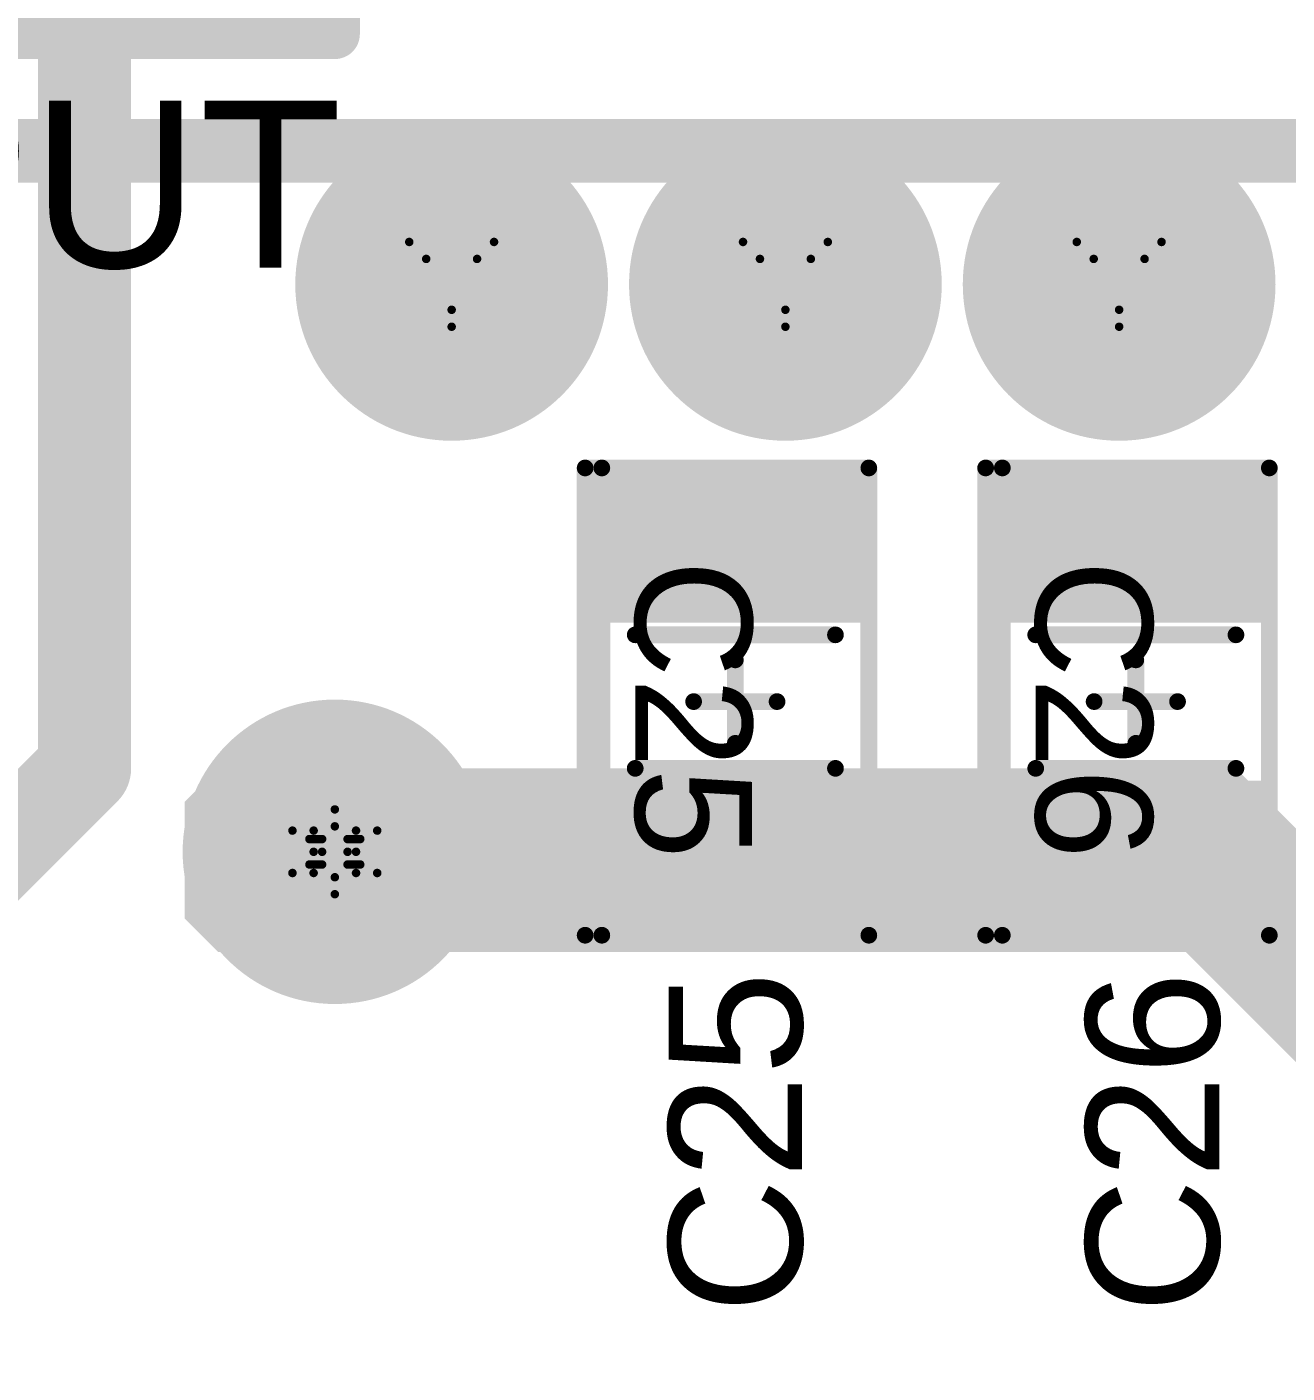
# Model space of a CAD drawing. Header units: inches. Extents: x -21 to 344, y -3 to 240.
# Drawn here: x 43.65 to 51.21, y 55.58 to 63.64 of the extents above; entities that cross this region are included whole.
import ezdxf

# ---------------------------------------------------------------- set-up
doc = ezdxf.new("R2010")
doc.units = ezdxf.units.IN
for name, color, linetype in [('Bottom Layer', 5, 'Continuous'), ('Drill Drawing', 1, 'Continuous'), ('Int1 -GND)', 76, 'Continuous'), ('Int2 -PWR)', 16, 'Continuous'), ('Top Component Center', 76, 'Continuous'), ('Top Designator', 56, 'Continuous'), ('Top Layer', 1, 'Continuous'), ('Top Overlay', 2, 'Continuous'), ('Top Paste', 8, 'Continuous'), ('Top Solder', 216, 'Continuous'), ('Via Holes', 16, 'Continuous')]:
    doc.layers.add(name, color=color, linetype=linetype)
doc.styles.add('Arial', font='', dxfattribs={"height": 0.2})
doc.styles.get('Arial').set_extended_font_data('Arial')

# ---------------------------------------------------------------- blocks, each defined once
blk = doc.blocks.new('EI30_14')
at = {"layer": 'Top Overlay'}
for points in [[(16.5, -14, 0.3, 0.3, 0), (16.5, 14, 0.3, 0.3, 0)], [(-16.5, -14, 0.3, 0.3, 0), (16.5, -14, 0.3, 0.3, 0)]]:
    blk.add_lwpolyline(points, format="xyseb", dxfattribs=at)
blk.add_lwpolyline([(16.425, -14, 0.15, 0.15, 1), (16.575, -14, 0.15, 0.15, 1)], format="xyseb", close=True, dxfattribs=at)
blk.add_lwpolyline([(16.425, -14, 0.15, 0.15, 1), (16.575, -14, 0.15, 0.15, 1)], format="xyseb", close=True, dxfattribs=at)
at = {"layer": 'Top Overlay', "style": 'Arial'}
blk.add_text('OUTPUT', height=1, dxfattribs=at).set_placement((10.8, -15.4))
blk = doc.blocks.new('CAP_0805_100')
at = {"layer": 'Top Layer'}
for points in [[(-1.3, 0.65), (-0.6, 0.65), (-0.6, -0.65), (-1.3, -0.65)], [(0.6, 0.65), (1.3, 0.65), (1.3, -0.65), (0.6, -0.65)]]:
    blk.add_hatch(color=1, dxfattribs=at).paths.add_polyline_path(points)
at = {"layer": 'Top Paste'}
for points in [[(-1.427, 0.777), (-0.473, 0.777), (-0.473, -0.777), (-1.427, -0.777)], [(0.473, 0.777), (1.427, 0.777), (1.427, -0.777), (0.473, -0.777)]]:
    blk.add_hatch(color=8, dxfattribs=at).paths.add_polyline_path(points)
at = {"layer": 'Top Solder'}
for points in [[(-1.35, 0.7), (-0.55, 0.7), (-0.55, -0.7), (-1.35, -0.7)], [(0.55, 0.7), (1.35, 0.7), (1.35, -0.7), (0.55, -0.7)]]:
    blk.add_hatch(color=216, dxfattribs=at).paths.add_polyline_path(points)
at = {"layer": 'Top Component Center'}
for points in [[(1.4, 0.8, 0.1, 0.1, 0), (-1.4, 0.8, 0.1, 0.1, 0)], [(-1.4, -0.9, 0.1, 0.1, 0), (-1.4, 0.8, 0.1, 0.1, 0)], [(1.4, -0.9, 0.1, 0.1, 0), (1.4, 0.8, 0.1, 0.1, 0)], [(0, -0.25, 0.1, 0.1, 0), (0, 0.25, 0.1, 0.1, 0)], [(0.25, 0, 0.1, 0.1, 0), (-0.25, 0, 0.1, 0.1, 0)], [(1.4, -0.9, 0.1, 0.1, 0), (-1.4, -0.9, 0.1, 0.1, 0)]]:
    blk.add_lwpolyline(points, format="xyseb", dxfattribs=at)
for points in [[(-1.425, 0.8, 0.05, 0.05, 1), (-1.375, 0.8, 0.05, 0.05, 1)], [(-1.425, 0.8, 0.05, 0.05, 1), (-1.375, 0.8, 0.05, 0.05, 1)], [(1.375, 0.8, 0.05, 0.05, 1), (1.425, 0.8, 0.05, 0.05, 1)], [(1.375, 0.8, 0.05, 0.05, 1), (1.425, 0.8, 0.05, 0.05, 1)], [(-0.025, 0.25, 0.05, 0.05, 1), (0.025, 0.25, 0.05, 0.05, 1)], [(-0.275, 0, 0.05, 0.05, 1), (-0.225, 0, 0.05, 0.05, 1)], [(0.225, 0, 0.05, 0.05, 1), (0.275, 0, 0.05, 0.05, 1)], [(-0.025, -0.25, 0.05, 0.05, 1), (0.025, -0.25, 0.05, 0.05, 1)], [(-1.425, -0.9, 0.05, 0.05, 1), (-1.375, -0.9, 0.05, 0.05, 1)], [(-1.425, -0.9, 0.05, 0.05, 1), (-1.375, -0.9, 0.05, 0.05, 1)], [(1.375, -0.9, 0.05, 0.05, 1), (1.425, -0.9, 0.05, 0.05, 1)], [(1.375, -0.9, 0.05, 0.05, 1), (1.425, -0.9, 0.05, 0.05, 1)]]:
    blk.add_lwpolyline(points, format="xyseb", close=True, dxfattribs=at)
at = {"layer": 'Top Designator'}
for points in [[(-1.4, -0.8, 0.1, 0.1, 0), (-1.4, 0.8, 0.1, 0.1, 0)], [(1.4, 0.8, 0.1, 0.1, 0), (-1.4, 0.8, 0.1, 0.1, 0)], [(1.4, -0.8, 0.1, 0.1, 0), (1.4, 0.8, 0.1, 0.1, 0)], [(1.4, -0.8, 0.1, 0.1, 0), (-1.4, -0.8, 0.1, 0.1, 0)]]:
    blk.add_lwpolyline(points, format="xyseb", dxfattribs=at)
for points in [[(-1.425, 0.8, 0.05, 0.05, 1), (-1.375, 0.8, 0.05, 0.05, 1)], [(-1.425, 0.8, 0.05, 0.05, 1), (-1.375, 0.8, 0.05, 0.05, 1)], [(1.375, 0.8, 0.05, 0.05, 1), (1.425, 0.8, 0.05, 0.05, 1)], [(1.375, 0.8, 0.05, 0.05, 1), (1.425, 0.8, 0.05, 0.05, 1)], [(-1.425, -0.8, 0.05, 0.05, 1), (-1.375, -0.8, 0.05, 0.05, 1)], [(-1.425, -0.8, 0.05, 0.05, 1), (-1.375, -0.8, 0.05, 0.05, 1)], [(1.375, -0.8, 0.05, 0.05, 1), (1.425, -0.8, 0.05, 0.05, 1)], [(1.375, -0.8, 0.05, 0.05, 1), (1.425, -0.8, 0.05, 0.05, 1)]]:
    blk.add_lwpolyline(points, format="xyseb", close=True, dxfattribs=at)
at = {"layer": 'Top Overlay'}
for points in [[(-0.4, -0.6, 0.1, 0.1, 0), (-0.4, 0.6, 0.1, 0.1, 0)], [(0.4, -0.6, 0.1, 0.1, 0), (0.4, 0.6, 0.1, 0.1, 0)]]:
    blk.add_lwpolyline(points, format="xyseb", dxfattribs=at)
for points in [[(-0.425, 0.6, 0.05, 0.05, 1), (-0.375, 0.6, 0.05, 0.05, 1)], [(0.375, 0.6, 0.05, 0.05, 1), (0.425, 0.6, 0.05, 0.05, 1)], [(-0.425, -0.6, 0.05, 0.05, 1), (-0.375, -0.6, 0.05, 0.05, 1)], [(0.375, -0.6, 0.05, 0.05, 1), (0.425, -0.6, 0.05, 0.05, 1)]]:
    blk.add_lwpolyline(points, format="xyseb", close=True, dxfattribs=at)
at = {"layer": 'Top Designator', "style": 'Arial'}
blk.add_text('C26', height=0.7, dxfattribs=at).set_placement((-0.85, -0.6))
blk = doc.blocks.new('CAP_0805_101')
at = {"layer": 'Top Layer'}
for points in [[(-1.3, 0.65), (-0.6, 0.65), (-0.6, -0.65), (-1.3, -0.65)], [(0.6, 0.65), (1.3, 0.65), (1.3, -0.65), (0.6, -0.65)]]:
    blk.add_hatch(color=1, dxfattribs=at).paths.add_polyline_path(points)
at = {"layer": 'Top Paste'}
for points in [[(-1.427, 0.777), (-0.473, 0.777), (-0.473, -0.777), (-1.427, -0.777)], [(0.473, 0.777), (1.427, 0.777), (1.427, -0.777), (0.473, -0.777)]]:
    blk.add_hatch(color=8, dxfattribs=at).paths.add_polyline_path(points)
at = {"layer": 'Top Solder'}
for points in [[(-1.35, 0.7), (-0.55, 0.7), (-0.55, -0.7), (-1.35, -0.7)], [(0.55, 0.7), (1.35, 0.7), (1.35, -0.7), (0.55, -0.7)]]:
    blk.add_hatch(color=216, dxfattribs=at).paths.add_polyline_path(points)
at = {"layer": 'Top Component Center'}
for points in [[(1.4, 0.8, 0.1, 0.1, 0), (-1.4, 0.8, 0.1, 0.1, 0)], [(-1.4, -0.9, 0.1, 0.1, 0), (-1.4, 0.8, 0.1, 0.1, 0)], [(1.4, -0.9, 0.1, 0.1, 0), (1.4, 0.8, 0.1, 0.1, 0)], [(0, -0.25, 0.1, 0.1, 0), (0, 0.25, 0.1, 0.1, 0)], [(0.25, 0, 0.1, 0.1, 0), (-0.25, 0, 0.1, 0.1, 0)], [(1.4, -0.9, 0.1, 0.1, 0), (-1.4, -0.9, 0.1, 0.1, 0)]]:
    blk.add_lwpolyline(points, format="xyseb", dxfattribs=at)
for points in [[(-1.425, 0.8, 0.05, 0.05, 1), (-1.375, 0.8, 0.05, 0.05, 1)], [(-1.425, 0.8, 0.05, 0.05, 1), (-1.375, 0.8, 0.05, 0.05, 1)], [(1.375, 0.8, 0.05, 0.05, 1), (1.425, 0.8, 0.05, 0.05, 1)], [(1.375, 0.8, 0.05, 0.05, 1), (1.425, 0.8, 0.05, 0.05, 1)], [(-0.025, 0.25, 0.05, 0.05, 1), (0.025, 0.25, 0.05, 0.05, 1)], [(-0.275, 0, 0.05, 0.05, 1), (-0.225, 0, 0.05, 0.05, 1)], [(0.225, 0, 0.05, 0.05, 1), (0.275, 0, 0.05, 0.05, 1)], [(-0.025, -0.25, 0.05, 0.05, 1), (0.025, -0.25, 0.05, 0.05, 1)], [(-1.425, -0.9, 0.05, 0.05, 1), (-1.375, -0.9, 0.05, 0.05, 1)], [(-1.425, -0.9, 0.05, 0.05, 1), (-1.375, -0.9, 0.05, 0.05, 1)], [(1.375, -0.9, 0.05, 0.05, 1), (1.425, -0.9, 0.05, 0.05, 1)], [(1.375, -0.9, 0.05, 0.05, 1), (1.425, -0.9, 0.05, 0.05, 1)]]:
    blk.add_lwpolyline(points, format="xyseb", close=True, dxfattribs=at)
at = {"layer": 'Top Designator'}
for points in [[(-1.4, -0.8, 0.1, 0.1, 0), (-1.4, 0.8, 0.1, 0.1, 0)], [(1.4, 0.8, 0.1, 0.1, 0), (-1.4, 0.8, 0.1, 0.1, 0)], [(1.4, -0.8, 0.1, 0.1, 0), (1.4, 0.8, 0.1, 0.1, 0)], [(1.4, -0.8, 0.1, 0.1, 0), (-1.4, -0.8, 0.1, 0.1, 0)]]:
    blk.add_lwpolyline(points, format="xyseb", dxfattribs=at)
for points in [[(-1.425, 0.8, 0.05, 0.05, 1), (-1.375, 0.8, 0.05, 0.05, 1)], [(-1.425, 0.8, 0.05, 0.05, 1), (-1.375, 0.8, 0.05, 0.05, 1)], [(1.375, 0.8, 0.05, 0.05, 1), (1.425, 0.8, 0.05, 0.05, 1)], [(1.375, 0.8, 0.05, 0.05, 1), (1.425, 0.8, 0.05, 0.05, 1)], [(-1.425, -0.8, 0.05, 0.05, 1), (-1.375, -0.8, 0.05, 0.05, 1)], [(-1.425, -0.8, 0.05, 0.05, 1), (-1.375, -0.8, 0.05, 0.05, 1)], [(1.375, -0.8, 0.05, 0.05, 1), (1.425, -0.8, 0.05, 0.05, 1)], [(1.375, -0.8, 0.05, 0.05, 1), (1.425, -0.8, 0.05, 0.05, 1)]]:
    blk.add_lwpolyline(points, format="xyseb", close=True, dxfattribs=at)
at = {"layer": 'Top Overlay'}
for points in [[(-0.4, -0.6, 0.1, 0.1, 0), (-0.4, 0.6, 0.1, 0.1, 0)], [(0.4, -0.6, 0.1, 0.1, 0), (0.4, 0.6, 0.1, 0.1, 0)]]:
    blk.add_lwpolyline(points, format="xyseb", dxfattribs=at)
for points in [[(-0.425, 0.6, 0.05, 0.05, 1), (-0.375, 0.6, 0.05, 0.05, 1)], [(0.375, 0.6, 0.05, 0.05, 1), (0.425, 0.6, 0.05, 0.05, 1)], [(-0.425, -0.6, 0.05, 0.05, 1), (-0.375, -0.6, 0.05, 0.05, 1)], [(0.375, -0.6, 0.05, 0.05, 1), (0.425, -0.6, 0.05, 0.05, 1)]]:
    blk.add_lwpolyline(points, format="xyseb", close=True, dxfattribs=at)
at = {"layer": 'Top Designator', "style": 'Arial'}
blk.add_text('C25', height=0.7, dxfattribs=at).set_placement((-0.85, -0.6))

msp = doc.modelspace()

# ---------------------------------------------------------------- hatches: boundary and pattern name
at = {"layer": 'Bottom Layer'}
h = msp.add_hatch(color=5, dxfattribs=at)
edge = h.paths.add_edge_path()
edge.add_arc((46.2, 62.1), 0.3, 0, 360)
h = msp.add_hatch(color=5, dxfattribs=at)
edge = h.paths.add_edge_path()
edge.add_arc((48.2, 62.1), 0.3, 0, 360)
h = msp.add_hatch(color=5, dxfattribs=at)
edge = h.paths.add_edge_path()
edge.add_arc((50.2, 62.1), 0.3, 0, 360)
h = msp.add_hatch(color=5, dxfattribs=at)
edge = h.paths.add_edge_path()
edge.add_arc((45.5, 58.7), 0.25, 0, 360)
at = {"layer": 'Int1 -GND)'}
h = msp.add_hatch(color=7, dxfattribs=at)
edge = h.paths.add_edge_path()
edge.add_arc((45.5, 58.7), 0.912, 0, 360)
at = {"layer": 'Int2 -PWR)'}
h = msp.add_hatch(color=7, dxfattribs=at)
edge = h.paths.add_edge_path()
edge.add_arc((46.2, 62.1), 0.937, 0, 360)
h = msp.add_hatch(color=7, dxfattribs=at)
edge = h.paths.add_edge_path()
edge.add_arc((48.2, 62.1), 0.937, 0, 360)
h = msp.add_hatch(color=7, dxfattribs=at)
edge = h.paths.add_edge_path()
edge.add_arc((50.2, 62.1), 0.937, 0, 360)
at = {"layer": 'Top Layer'}
h = msp.add_hatch(color=1, dxfattribs=at)
edge = h.paths.add_edge_path()
edge.add_arc((46.2, 62.1), 0.3, 0, 360)
h = msp.add_hatch(color=1, dxfattribs=at)
edge = h.paths.add_edge_path()
edge.add_arc((48.2, 62.1), 0.3, 0, 360)
h = msp.add_hatch(color=1, dxfattribs=at)
edge = h.paths.add_edge_path()
edge.add_arc((50.2, 62.1), 0.3, 0, 360)
msp.add_hatch(color=1, dxfattribs=at).paths.add_polyline_path([(57.4, 51.1), (57.05, 51.1), (57, 51.15), (57, 52.5), (56.9, 52.6), (53.7, 52.6), (52.3, 54), (52.3, 56.4), (50.6, 58.1), (44.8, 58.1), (44.6, 58.3), (44.6, 59), (44.8, 59.2), (50.9, 59.2), (53.8, 56.3), (53.8, 53.8), (54.4, 53.2), (57.2, 53.2), (57.45, 52.95), (57.45, 51.15)])
h = msp.add_hatch(color=1, dxfattribs=at)
edge = h.paths.add_edge_path()
edge.add_arc((45.5, 58.7), 0.25, 0, 360)
at = {"layer": 'Via Holes'}
h = msp.add_hatch(color=7, dxfattribs=at)
edge = h.paths.add_edge_path()
edge.add_arc((46.2, 62.1), 0.175, 0, 360)
h = msp.add_hatch(color=7, dxfattribs=at)
edge = h.paths.add_edge_path()
edge.add_arc((48.2, 62.1), 0.175, 0, 360)
h = msp.add_hatch(color=7, dxfattribs=at)
edge = h.paths.add_edge_path()
edge.add_arc((50.2, 62.1), 0.175, 0, 360)
h = msp.add_hatch(color=7, dxfattribs=at)
edge = h.paths.add_edge_path()
edge.add_arc((45.5, 58.7), 0.15, 0, 360)

# ---------------------------------------------------------------- linework, layer by layer
at = {"layer": 'Bottom Layer'}
msp.add_lwpolyline([(35.9, 62.9, 0.381, 0.381, 0), (64.5269, 62.9, 0.381, 0.381, 0)], format="xyseb", dxfattribs=at)
at = {"layer": 'Drill Drawing'}
for points in [[(45.946, 62.354, 0.0508, 0.0508, 0), (46.454, 62.354, 0.0508, 0.0508, 0)], [(45.946, 62.354, 0.0508, 0.0508, 0), (46.2, 61.846, 0.0508, 0.0508, 0)], [(46.2, 61.846, 0.0508, 0.0508, 0), (46.454, 62.354, 0.0508, 0.0508, 0)], [(47.946, 62.354, 0.0508, 0.0508, 0), (48.454, 62.354, 0.0508, 0.0508, 0)], [(47.946, 62.354, 0.0508, 0.0508, 0), (48.2, 61.846, 0.0508, 0.0508, 0)], [(48.2, 61.846, 0.0508, 0.0508, 0), (48.454, 62.354, 0.0508, 0.0508, 0)], [(49.946, 62.354, 0.0508, 0.0508, 0), (50.454, 62.354, 0.0508, 0.0508, 0)], [(49.946, 62.354, 0.0508, 0.0508, 0), (50.2, 61.846, 0.0508, 0.0508, 0)], [(50.2, 61.846, 0.0508, 0.0508, 0), (50.454, 62.354, 0.0508, 0.0508, 0)], [(46.0476, 62.2524, 0.0508, 0.0508, 0), (46.3524, 62.2524, 0.0508, 0.0508, 0)], [(46.0476, 62.2524, 0.0508, 0.0508, 0), (46.2, 61.9476, 0.0508, 0.0508, 0)], [(46.2, 61.9476, 0.0508, 0.0508, 0), (46.3524, 62.2524, 0.0508, 0.0508, 0)], [(48.0476, 62.2524, 0.0508, 0.0508, 0), (48.3524, 62.2524, 0.0508, 0.0508, 0)], [(48.0476, 62.2524, 0.0508, 0.0508, 0), (48.2, 61.9476, 0.0508, 0.0508, 0)], [(48.2, 61.9476, 0.0508, 0.0508, 0), (48.3524, 62.2524, 0.0508, 0.0508, 0)], [(50.0476, 62.2524, 0.0508, 0.0508, 0), (50.3524, 62.2524, 0.0508, 0.0508, 0)], [(50.0476, 62.2524, 0.0508, 0.0508, 0), (50.2, 61.9476, 0.0508, 0.0508, 0)], [(50.2, 61.9476, 0.0508, 0.0508, 0), (50.3524, 62.2524, 0.0508, 0.0508, 0)], [(45.373, 58.827, 0.0508, 0.0508, 0), (45.5, 58.954, 0.0508, 0.0508, 0)], [(45.5, 58.954, 0.0508, 0.0508, 0), (45.627, 58.827, 0.0508, 0.0508, 0)], [(45.246, 58.827, 0.0508, 0.0508, 0), (45.373, 58.7, 0.0508, 0.0508, 0)], [(45.246, 58.827, 0.0508, 0.0508, 0), (45.373, 58.827, 0.0508, 0.0508, 0)], [(45.3476, 58.7762, 0.0508, 0.0508, 0), (45.4238, 58.7, 0.0508, 0.0508, 0)], [(45.3476, 58.7762, 0.0508, 0.0508, 0), (45.4238, 58.7762, 0.0508, 0.0508, 0)], [(45.4238, 58.7762, 0.0508, 0.0508, 0), (45.5, 58.8524, 0.0508, 0.0508, 0)], [(45.5, 58.8524, 0.0508, 0.0508, 0), (45.5762, 58.7762, 0.0508, 0.0508, 0)], [(45.5762, 58.7762, 0.0508, 0.0508, 0), (45.6524, 58.7762, 0.0508, 0.0508, 0)], [(45.5762, 58.7, 0.0508, 0.0508, 0), (45.6524, 58.7762, 0.0508, 0.0508, 0)], [(45.627, 58.827, 0.0508, 0.0508, 0), (45.754, 58.827, 0.0508, 0.0508, 0)], [(45.627, 58.7, 0.0508, 0.0508, 0), (45.754, 58.827, 0.0508, 0.0508, 0)], [(45.246, 58.573, 0.0508, 0.0508, 0), (45.373, 58.7, 0.0508, 0.0508, 0)], [(45.3476, 58.6238, 0.0508, 0.0508, 0), (45.4238, 58.7, 0.0508, 0.0508, 0)], [(45.5762, 58.7, 0.0508, 0.0508, 0), (45.6524, 58.6238, 0.0508, 0.0508, 0)], [(45.627, 58.7, 0.0508, 0.0508, 0), (45.754, 58.573, 0.0508, 0.0508, 0)], [(45.3476, 58.6238, 0.0508, 0.0508, 0), (45.4238, 58.6238, 0.0508, 0.0508, 0)], [(45.4238, 58.6238, 0.0508, 0.0508, 0), (45.5, 58.5476, 0.0508, 0.0508, 0)], [(45.5, 58.5476, 0.0508, 0.0508, 0), (45.5762, 58.6238, 0.0508, 0.0508, 0)], [(45.5762, 58.6238, 0.0508, 0.0508, 0), (45.6524, 58.6238, 0.0508, 0.0508, 0)], [(45.246, 58.573, 0.0508, 0.0508, 0), (45.373, 58.573, 0.0508, 0.0508, 0)], [(45.373, 58.573, 0.0508, 0.0508, 0), (45.5, 58.446, 0.0508, 0.0508, 0)], [(45.5, 58.446, 0.0508, 0.0508, 0), (45.627, 58.573, 0.0508, 0.0508, 0)], [(45.627, 58.573, 0.0508, 0.0508, 0), (45.754, 58.573, 0.0508, 0.0508, 0)]]:
    msp.add_lwpolyline(points, format="xyseb", dxfattribs=at)
for points in [[(45.9333, 62.354, 0.0254, 0.0254, 1), (45.9587, 62.354, 0.0254, 0.0254, 1)], [(45.9333, 62.354, 0.0254, 0.0254, 1), (45.9587, 62.354, 0.0254, 0.0254, 1)], [(46.4413, 62.354, 0.0254, 0.0254, 1), (46.4667, 62.354, 0.0254, 0.0254, 1)], [(46.4413, 62.354, 0.0254, 0.0254, 1), (46.4667, 62.354, 0.0254, 0.0254, 1)], [(47.9333, 62.354, 0.0254, 0.0254, 1), (47.9587, 62.354, 0.0254, 0.0254, 1)], [(47.9333, 62.354, 0.0254, 0.0254, 1), (47.9587, 62.354, 0.0254, 0.0254, 1)], [(48.4413, 62.354, 0.0254, 0.0254, 1), (48.4667, 62.354, 0.0254, 0.0254, 1)], [(48.4413, 62.354, 0.0254, 0.0254, 1), (48.4667, 62.354, 0.0254, 0.0254, 1)], [(49.9333, 62.354, 0.0254, 0.0254, 1), (49.9587, 62.354, 0.0254, 0.0254, 1)], [(49.9333, 62.354, 0.0254, 0.0254, 1), (49.9587, 62.354, 0.0254, 0.0254, 1)], [(50.4413, 62.354, 0.0254, 0.0254, 1), (50.4667, 62.354, 0.0254, 0.0254, 1)], [(50.4413, 62.354, 0.0254, 0.0254, 1), (50.4667, 62.354, 0.0254, 0.0254, 1)], [(46.0349, 62.2524, 0.0254, 0.0254, 1), (46.0603, 62.2524, 0.0254, 0.0254, 1)], [(46.0349, 62.2524, 0.0254, 0.0254, 1), (46.0603, 62.2524, 0.0254, 0.0254, 1)], [(46.3397, 62.2524, 0.0254, 0.0254, 1), (46.3651, 62.2524, 0.0254, 0.0254, 1)], [(46.3397, 62.2524, 0.0254, 0.0254, 1), (46.3651, 62.2524, 0.0254, 0.0254, 1)], [(48.0349, 62.2524, 0.0254, 0.0254, 1), (48.0603, 62.2524, 0.0254, 0.0254, 1)], [(48.0349, 62.2524, 0.0254, 0.0254, 1), (48.0603, 62.2524, 0.0254, 0.0254, 1)], [(48.3397, 62.2524, 0.0254, 0.0254, 1), (48.3651, 62.2524, 0.0254, 0.0254, 1)], [(48.3397, 62.2524, 0.0254, 0.0254, 1), (48.3651, 62.2524, 0.0254, 0.0254, 1)], [(50.0349, 62.2524, 0.0254, 0.0254, 1), (50.0603, 62.2524, 0.0254, 0.0254, 1)], [(50.0349, 62.2524, 0.0254, 0.0254, 1), (50.0603, 62.2524, 0.0254, 0.0254, 1)], [(50.3397, 62.2524, 0.0254, 0.0254, 1), (50.3651, 62.2524, 0.0254, 0.0254, 1)], [(50.3397, 62.2524, 0.0254, 0.0254, 1), (50.3651, 62.2524, 0.0254, 0.0254, 1)], [(46.1873, 61.9476, 0.0254, 0.0254, 1), (46.2127, 61.9476, 0.0254, 0.0254, 1)], [(46.1873, 61.9476, 0.0254, 0.0254, 1), (46.2127, 61.9476, 0.0254, 0.0254, 1)], [(48.1873, 61.9476, 0.0254, 0.0254, 1), (48.2127, 61.9476, 0.0254, 0.0254, 1)], [(48.1873, 61.9476, 0.0254, 0.0254, 1), (48.2127, 61.9476, 0.0254, 0.0254, 1)], [(50.1873, 61.9476, 0.0254, 0.0254, 1), (50.2127, 61.9476, 0.0254, 0.0254, 1)], [(50.1873, 61.9476, 0.0254, 0.0254, 1), (50.2127, 61.9476, 0.0254, 0.0254, 1)], [(46.1873, 61.846, 0.0254, 0.0254, 1), (46.2127, 61.846, 0.0254, 0.0254, 1)], [(46.1873, 61.846, 0.0254, 0.0254, 1), (46.2127, 61.846, 0.0254, 0.0254, 1)], [(48.1873, 61.846, 0.0254, 0.0254, 1), (48.2127, 61.846, 0.0254, 0.0254, 1)], [(48.1873, 61.846, 0.0254, 0.0254, 1), (48.2127, 61.846, 0.0254, 0.0254, 1)], [(50.1873, 61.846, 0.0254, 0.0254, 1), (50.2127, 61.846, 0.0254, 0.0254, 1)], [(50.1873, 61.846, 0.0254, 0.0254, 1), (50.2127, 61.846, 0.0254, 0.0254, 1)], [(45.4873, 58.954, 0.0254, 0.0254, 1), (45.5127, 58.954, 0.0254, 0.0254, 1)], [(45.4873, 58.954, 0.0254, 0.0254, 1), (45.5127, 58.954, 0.0254, 0.0254, 1)], [(45.2333, 58.827, 0.0254, 0.0254, 1), (45.2587, 58.827, 0.0254, 0.0254, 1)], [(45.2333, 58.827, 0.0254, 0.0254, 1), (45.2587, 58.827, 0.0254, 0.0254, 1)], [(45.3349, 58.7762, 0.0254, 0.0254, 1), (45.3603, 58.7762, 0.0254, 0.0254, 1)], [(45.3349, 58.7762, 0.0254, 0.0254, 1), (45.3603, 58.7762, 0.0254, 0.0254, 1)], [(45.3603, 58.827, 0.0254, 0.0254, 1), (45.3857, 58.827, 0.0254, 0.0254, 1)], [(45.3603, 58.827, 0.0254, 0.0254, 1), (45.3857, 58.827, 0.0254, 0.0254, 1)], [(45.4111, 58.7762, 0.0254, 0.0254, 1), (45.4365, 58.7762, 0.0254, 0.0254, 1)], [(45.4111, 58.7762, 0.0254, 0.0254, 1), (45.4365, 58.7762, 0.0254, 0.0254, 1)], [(45.4873, 58.8524, 0.0254, 0.0254, 1), (45.5127, 58.8524, 0.0254, 0.0254, 1)], [(45.4873, 58.8524, 0.0254, 0.0254, 1), (45.5127, 58.8524, 0.0254, 0.0254, 1)], [(45.5635, 58.7762, 0.0254, 0.0254, 1), (45.5889, 58.7762, 0.0254, 0.0254, 1)], [(45.5635, 58.7762, 0.0254, 0.0254, 1), (45.5889, 58.7762, 0.0254, 0.0254, 1)], [(45.6143, 58.827, 0.0254, 0.0254, 1), (45.6397, 58.827, 0.0254, 0.0254, 1)], [(45.6143, 58.827, 0.0254, 0.0254, 1), (45.6397, 58.827, 0.0254, 0.0254, 1)], [(45.6397, 58.7762, 0.0254, 0.0254, 1), (45.6651, 58.7762, 0.0254, 0.0254, 1)], [(45.6397, 58.7762, 0.0254, 0.0254, 1), (45.6651, 58.7762, 0.0254, 0.0254, 1)], [(45.7413, 58.827, 0.0254, 0.0254, 1), (45.7667, 58.827, 0.0254, 0.0254, 1)], [(45.7413, 58.827, 0.0254, 0.0254, 1), (45.7667, 58.827, 0.0254, 0.0254, 1)], [(45.3603, 58.7, 0.0254, 0.0254, 1), (45.3857, 58.7, 0.0254, 0.0254, 1)], [(45.3603, 58.7, 0.0254, 0.0254, 1), (45.3857, 58.7, 0.0254, 0.0254, 1)], [(45.4111, 58.7, 0.0254, 0.0254, 1), (45.4365, 58.7, 0.0254, 0.0254, 1)], [(45.4111, 58.7, 0.0254, 0.0254, 1), (45.4365, 58.7, 0.0254, 0.0254, 1)], [(45.5635, 58.7, 0.0254, 0.0254, 1), (45.5889, 58.7, 0.0254, 0.0254, 1)], [(45.5635, 58.7, 0.0254, 0.0254, 1), (45.5889, 58.7, 0.0254, 0.0254, 1)], [(45.6143, 58.7, 0.0254, 0.0254, 1), (45.6397, 58.7, 0.0254, 0.0254, 1)], [(45.6143, 58.7, 0.0254, 0.0254, 1), (45.6397, 58.7, 0.0254, 0.0254, 1)], [(45.3349, 58.6238, 0.0254, 0.0254, 1), (45.3603, 58.6238, 0.0254, 0.0254, 1)], [(45.3349, 58.6238, 0.0254, 0.0254, 1), (45.3603, 58.6238, 0.0254, 0.0254, 1)], [(45.4111, 58.6238, 0.0254, 0.0254, 1), (45.4365, 58.6238, 0.0254, 0.0254, 1)], [(45.4111, 58.6238, 0.0254, 0.0254, 1), (45.4365, 58.6238, 0.0254, 0.0254, 1)], [(45.5635, 58.6238, 0.0254, 0.0254, 1), (45.5889, 58.6238, 0.0254, 0.0254, 1)], [(45.5635, 58.6238, 0.0254, 0.0254, 1), (45.5889, 58.6238, 0.0254, 0.0254, 1)], [(45.6397, 58.6238, 0.0254, 0.0254, 1), (45.6651, 58.6238, 0.0254, 0.0254, 1)], [(45.6397, 58.6238, 0.0254, 0.0254, 1), (45.6651, 58.6238, 0.0254, 0.0254, 1)], [(45.2333, 58.573, 0.0254, 0.0254, 1), (45.2587, 58.573, 0.0254, 0.0254, 1)], [(45.2333, 58.573, 0.0254, 0.0254, 1), (45.2587, 58.573, 0.0254, 0.0254, 1)], [(45.3603, 58.573, 0.0254, 0.0254, 1), (45.3857, 58.573, 0.0254, 0.0254, 1)], [(45.3603, 58.573, 0.0254, 0.0254, 1), (45.3857, 58.573, 0.0254, 0.0254, 1)], [(45.4873, 58.5476, 0.0254, 0.0254, 1), (45.5127, 58.5476, 0.0254, 0.0254, 1)], [(45.4873, 58.5476, 0.0254, 0.0254, 1), (45.5127, 58.5476, 0.0254, 0.0254, 1)], [(45.6143, 58.573, 0.0254, 0.0254, 1), (45.6397, 58.573, 0.0254, 0.0254, 1)], [(45.6143, 58.573, 0.0254, 0.0254, 1), (45.6397, 58.573, 0.0254, 0.0254, 1)], [(45.7413, 58.573, 0.0254, 0.0254, 1), (45.7667, 58.573, 0.0254, 0.0254, 1)], [(45.7413, 58.573, 0.0254, 0.0254, 1), (45.7667, 58.573, 0.0254, 0.0254, 1)], [(45.4873, 58.446, 0.0254, 0.0254, 1), (45.5127, 58.446, 0.0254, 0.0254, 1)], [(45.4873, 58.446, 0.0254, 0.0254, 1), (45.5127, 58.446, 0.0254, 0.0254, 1)]]:
    msp.add_lwpolyline(points, format="xyseb", close=True, dxfattribs=at)
at = {"layer": 'Int1 -GND)'}
for points in [[(45.9664, 62.7418, 0.254, 0.254, -0.176327), (46.4336, 62.7418, 0.254, 0.254, 0)], [(47.9664, 62.7418, 0.254, 0.254, -0.176327), (48.4336, 62.7418, 0.254, 0.254, 0)], [(49.9664, 62.7418, 0.254, 0.254, -0.176327), (50.4336, 62.7418, 0.254, 0.254, 0)], [(45.5582, 61.8664, 0.254, 0.254, -0.176327), (45.5582, 62.3336, 0.254, 0.254, 0)], [(46.8418, 62.3336, 0.254, 0.254, -0.176327), (46.8418, 61.8664, 0.254, 0.254, 0)], [(47.5582, 61.8664, 0.254, 0.254, -0.176327), (47.5582, 62.3336, 0.254, 0.254, 0)], [(48.8418, 62.3336, 0.254, 0.254, -0.176327), (48.8418, 61.8664, 0.254, 0.254, 0)], [(49.5582, 61.8664, 0.254, 0.254, -0.176327), (49.5582, 62.3336, 0.254, 0.254, 0)], [(50.8418, 62.3336, 0.254, 0.254, -0.176327), (50.8418, 61.8664, 0.254, 0.254, 0)], [(46.4336, 61.4582, 0.254, 0.254, -0.176327), (45.9664, 61.4582, 0.254, 0.254, 0)], [(48.4336, 61.4582, 0.254, 0.254, -0.176327), (47.9664, 61.4582, 0.254, 0.254, 0)], [(50.4336, 61.4582, 0.254, 0.254, -0.176327), (49.9664, 61.4582, 0.254, 0.254, 0)]]:
    msp.add_lwpolyline(points, format="xyseb", dxfattribs=at)
for points in [[(45.9029, 62.7418, 0.127, 0.127, 1), (46.0299, 62.7418, 0.127, 0.127, 1)], [(46.3701, 62.7418, 0.127, 0.127, 1), (46.4971, 62.7418, 0.127, 0.127, 1)], [(47.9029, 62.7418, 0.127, 0.127, 1), (48.0299, 62.7418, 0.127, 0.127, 1)], [(48.3701, 62.7418, 0.127, 0.127, 1), (48.4971, 62.7418, 0.127, 0.127, 1)], [(49.9029, 62.7418, 0.127, 0.127, 1), (50.0299, 62.7418, 0.127, 0.127, 1)], [(50.3701, 62.7418, 0.127, 0.127, 1), (50.4971, 62.7418, 0.127, 0.127, 1)], [(45.4947, 62.3336, 0.127, 0.127, 1), (45.6217, 62.3336, 0.127, 0.127, 1)], [(46.7783, 62.3336, 0.127, 0.127, 1), (46.9053, 62.3336, 0.127, 0.127, 1)], [(47.4947, 62.3336, 0.127, 0.127, 1), (47.6217, 62.3336, 0.127, 0.127, 1)], [(48.7783, 62.3336, 0.127, 0.127, 1), (48.9053, 62.3336, 0.127, 0.127, 1)], [(49.4947, 62.3336, 0.127, 0.127, 1), (49.6217, 62.3336, 0.127, 0.127, 1)], [(50.7783, 62.3336, 0.127, 0.127, 1), (50.9053, 62.3336, 0.127, 0.127, 1)], [(45.4947, 61.8664, 0.127, 0.127, 1), (45.6217, 61.8664, 0.127, 0.127, 1)], [(46.7783, 61.8664, 0.127, 0.127, 1), (46.9053, 61.8664, 0.127, 0.127, 1)], [(47.4947, 61.8664, 0.127, 0.127, 1), (47.6217, 61.8664, 0.127, 0.127, 1)], [(48.7783, 61.8664, 0.127, 0.127, 1), (48.9053, 61.8664, 0.127, 0.127, 1)], [(49.4947, 61.8664, 0.127, 0.127, 1), (49.6217, 61.8664, 0.127, 0.127, 1)], [(50.7783, 61.8664, 0.127, 0.127, 1), (50.9053, 61.8664, 0.127, 0.127, 1)], [(45.9029, 61.4582, 0.127, 0.127, 1), (46.0299, 61.4582, 0.127, 0.127, 1)], [(46.3701, 61.4582, 0.127, 0.127, 1), (46.4971, 61.4582, 0.127, 0.127, 1)], [(47.9029, 61.4582, 0.127, 0.127, 1), (48.0299, 61.4582, 0.127, 0.127, 1)], [(48.3701, 61.4582, 0.127, 0.127, 1), (48.4971, 61.4582, 0.127, 0.127, 1)], [(49.9029, 61.4582, 0.127, 0.127, 1), (50.0299, 61.4582, 0.127, 0.127, 1)], [(50.3701, 61.4582, 0.127, 0.127, 1), (50.4971, 61.4582, 0.127, 0.127, 1)]]:
    msp.add_lwpolyline(points, format="xyseb", close=True, dxfattribs=at)
at = {"layer": 'Int2 -PWR)'}
for points in [[(44, 59.2, 0.5588, 0.5588, 0), (44, 75.8, 0.5588, 0.5588, 0)], [(40.8, 56, 0.5588, 0.5588, 0), (44, 59.2, 0.5588, 0.5588, 0)], [(45.2858, 59.3221, 0.254, 0.254, -0.167343), (45.7142, 59.3221, 0.254, 0.254, 0)], [(44.8779, 58.4858, 0.254, 0.254, -0.167343), (44.8779, 58.9142, 0.254, 0.254, 0)], [(46.1222, 58.9142, 0.254, 0.254, -0.167343), (46.1222, 58.4858, 0.254, 0.254, 0)], [(45.7142, 58.0778, 0.254, 0.254, -0.167343), (45.2858, 58.0778, 0.254, 0.254, 0)]]:
    msp.add_lwpolyline(points, format="xyseb", dxfattribs=at)
for points in [[(43.8603, 59.2, 0.2794, 0.2794, 1), (44.1397, 59.2, 0.2794, 0.2794, 1)], [(43.8603, 59.2, 0.2794, 0.2794, 1), (44.1397, 59.2, 0.2794, 0.2794, 1)], [(45.2223, 59.3221, 0.127, 0.127, 1), (45.3493, 59.3221, 0.127, 0.127, 1)], [(45.6507, 59.3221, 0.127, 0.127, 1), (45.7777, 59.3221, 0.127, 0.127, 1)], [(44.8144, 58.9142, 0.127, 0.127, 1), (44.9414, 58.9142, 0.127, 0.127, 1)], [(46.0587, 58.9142, 0.127, 0.127, 1), (46.1857, 58.9142, 0.127, 0.127, 1)], [(44.8144, 58.4858, 0.127, 0.127, 1), (44.9414, 58.4858, 0.127, 0.127, 1)], [(46.0587, 58.4858, 0.127, 0.127, 1), (46.1857, 58.4858, 0.127, 0.127, 1)], [(45.2223, 58.0778, 0.127, 0.127, 1), (45.3493, 58.0778, 0.127, 0.127, 1)], [(45.6507, 58.0778, 0.127, 0.127, 1), (45.7777, 58.0778, 0.127, 0.127, 1)]]:
    msp.add_lwpolyline(points, format="xyseb", close=True, dxfattribs=at)

# ---------------------------------------------------------------- block references
msp.add_blockref('EI30_14', (29, 77.6))
at = {"rotation": 270}
for name, p in [('CAP_0805_101', (47.9, 59.6)), ('CAP_0805_100', (50.3, 59.6))]:
    msp.add_blockref(name, p, dxfattribs=at)

# ---------------------------------------------------------------- texts
at = {"layer": 'Top Overlay', "style": 'Arial'}
for s, p in [('C25', (48.2999, 55.9337)), ('C26', (50.7999, 55.9337))]:
    msp.add_text(s, height=0.8, rotation=90, dxfattribs=at).set_placement(p)

doc.saveas('drawing.dxf')
